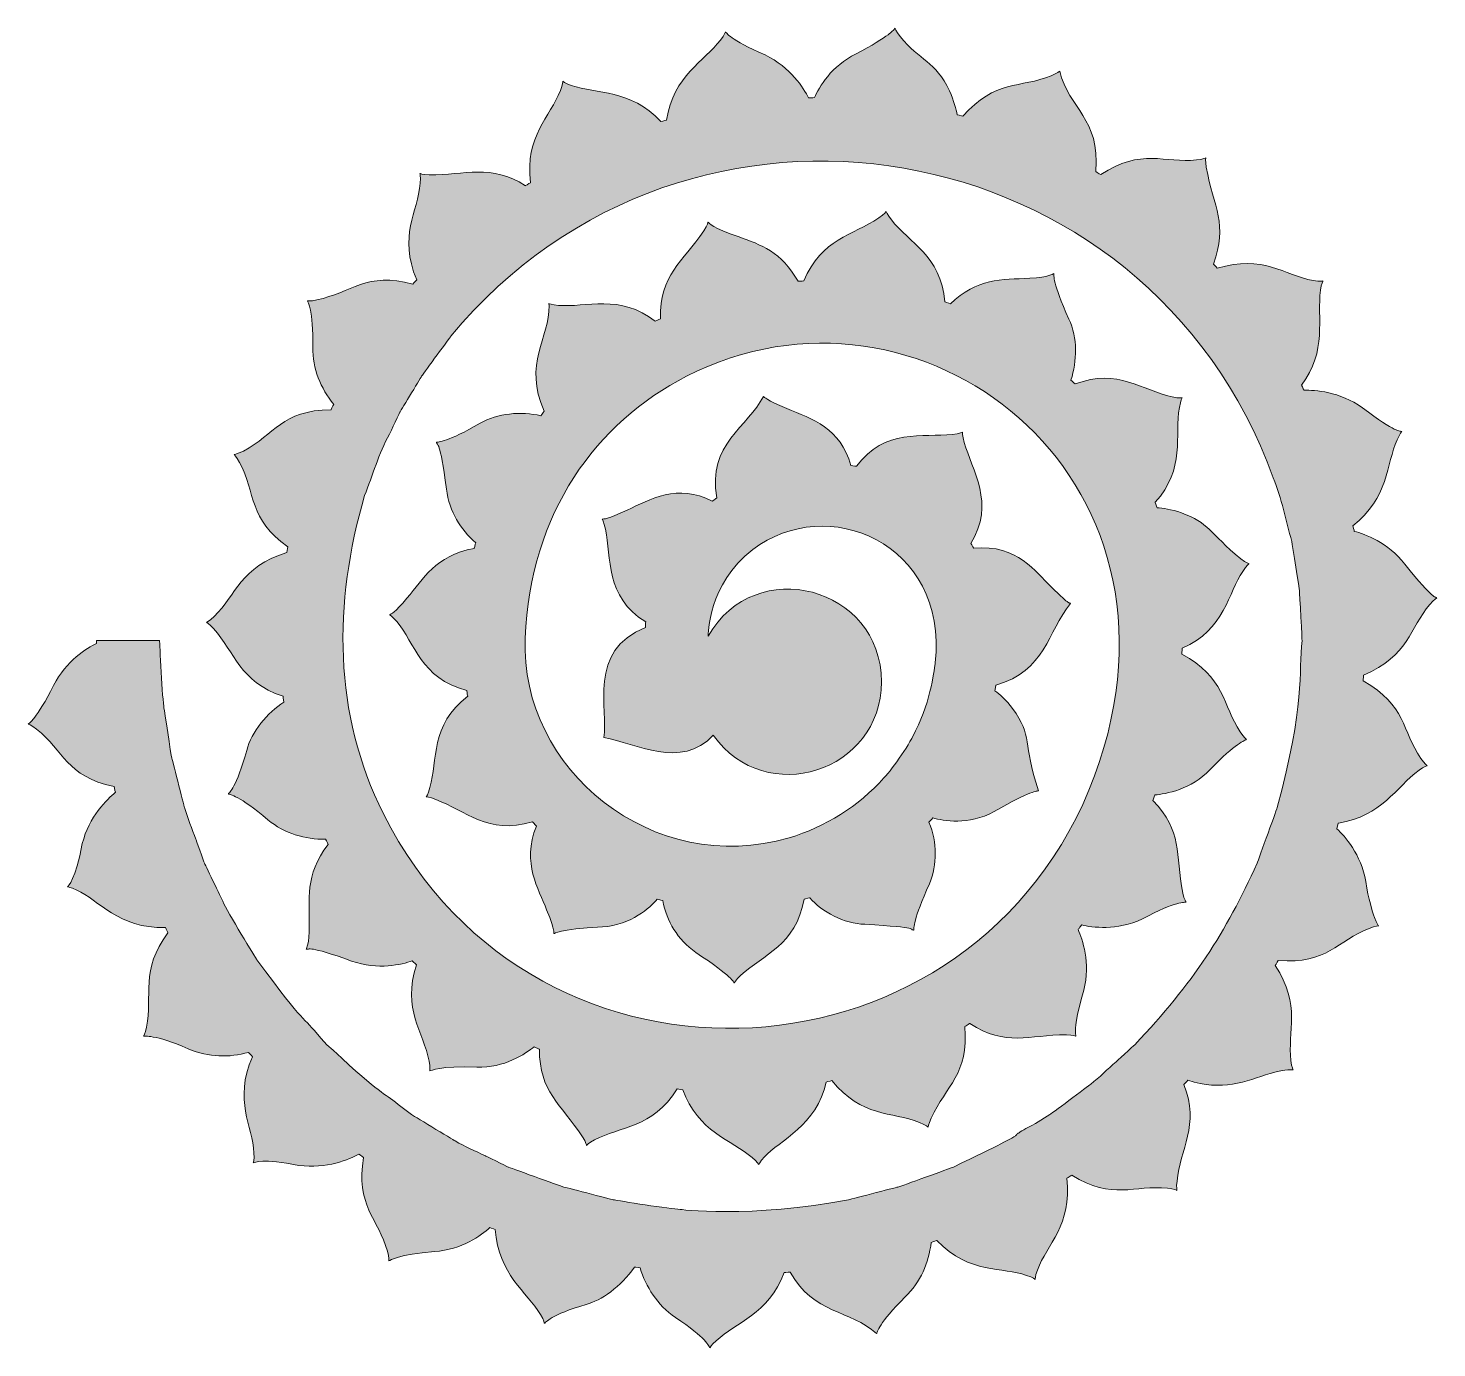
# Model space of a CAD drawing. Header units: inches. Extents: x 0 to 5.78, y -0.03 to 5.32.
# Drawn here: x 0 to 2.703, y 2.791 to 5.322 of the extents above; entities that cross this region are included whole.
import ezdxf

# ---------------------------------------------------------------- set-up
doc = ezdxf.new("R2010")
doc.units = ezdxf.units.IN
doc.header["$MEASUREMENT"] = 0
doc.layers.add('Calque 1', color=7, linetype='Continuous')

# ---------------------------------------------------------------- blocks, each defined once
blk = doc.blocks.new('block 2')
at = {"layer": 'Calque 1', "true_color": 0xb55da5}
h = blk.add_hatch(color=203, dxfattribs=at)
h.dxf.hatch_style = 2
edge = h.paths.add_edge_path()
edge.add_spline(control_points=[(2.6418, 4.2941), (2.6088, 4.3365), (2.5647, 4.3522), (2.5447, 4.3573), (2.5445, 4.3584), (2.5423, 4.3671), (2.542, 4.3682), (2.6103, 4.4213), (2.6062, 4.4865), (2.6267, 4.5329), (2.6321, 4.5452), (2.6361, 4.5487), (2.6361, 4.5487), (2.6327, 4.5505), (2.6253, 4.5447), (2.5602, 4.5944), (2.5162, 4.6258), (2.469, 4.6285), (2.4482, 4.6278), (2.4471, 4.6302), (2.4423, 4.6403), (2.4434, 4.6379), (2.4932, 4.7023), (2.4728, 4.7671), (2.4798, 4.8198), (2.4816, 4.833), (2.4845, 4.8375), (2.4845, 4.8375), (2.4845, 4.8375), (2.4793, 4.8361), (2.4659, 4.8385), (2.4099, 4.8482), (2.3694, 4.8894), (2.2818, 4.8618), (2.2797, 4.8641), (2.2721, 4.8724), (2.2742, 4.8701), (2.3028, 4.9469), (2.2751, 4.9777), (2.2604, 5.0556), (2.2584, 5.0687), (2.2599, 5.0738), (2.2599, 5.0738), (2.2599, 5.0738), (2.2553, 5.071), (2.2417, 5.0696), (2.1818, 5.0631), (2.1357, 5.0932), (2.058, 5.0416), (2.0557, 5.043), (2.0461, 5.0489), (2.0484, 5.0475), (2.0577, 5.1508), (1.9968, 5.1665), (1.9793, 5.2402), (1.9793, 5.2402), (1.9756, 5.2363), (1.9629, 5.2311), (1.9041, 5.2068), (1.8556, 5.2247), (1.7937, 5.1535), (1.7913, 5.1541), (1.7804, 5.1569), (1.7828, 5.1563), (1.7808, 5.1666), (1.7765, 5.1833), (1.7677, 5.202), (1.7408, 5.2602), (1.7111, 5.2589), (1.6733, 5.3065), (1.6647, 5.3172), (1.6634, 5.3224), (1.6634, 5.3224), (1.6634, 5.3224), (1.6609, 5.3178), (1.6502, 5.3099), (1.6396, 5.3025), (1.6203, 5.2889), (1.5887, 5.2733), (1.541, 5.2495), (1.5175, 5.2096), (1.5088, 5.1893), (1.5064, 5.1891), (1.4952, 5.1886), (1.4975, 5.1887), (1.4881, 5.2073), (1.463, 5.2474), (1.4143, 5.271), (1.3445, 5.3013), (1.3402, 5.3138), (1.3378, 5.3154), (1.3378, 5.3154), (1.3366, 5.3103), (1.3284, 5.2996), (1.2972, 5.2587), (1.2385, 5.232), (1.2247, 5.1461), (1.2224, 5.1455), (1.2115, 5.1427), (1.2139, 5.1433), (1.1551, 5.2062), (1.0913, 5.1958), (1.0422, 5.2127), (1.0295, 5.2169), (1.0257, 5.2206), (1.0257, 5.2206), (1.0257, 5.2206), (1.026, 5.2153), (1.0212, 5.2026), (1.0019, 5.1518), (0.9529, 5.1163), (0.9638, 5.0261), (0.9615, 5.0247), (0.9519, 5.0189), (0.9542, 5.0203), (0.8882, 5.0627), (0.8379, 5.0404), (0.7696, 5.0409), (0.7563, 5.0414), (0.7516, 5.0439), (0.7516, 5.0439), (0.7516, 5.0439), (0.7534, 5.0388), (0.7523, 5.0252), (0.7477, 4.9677), (0.7099, 4.9265), (0.7455, 4.8396), (0.7434, 4.8373), (0.7358, 4.829), (0.738, 4.8313), (0.6499, 4.8562), (0.6197, 4.8145), (0.554, 4.8014), (0.5412, 4.7982), (0.536, 4.7993), (0.536, 4.7993), (0.5365, 4.797), (0.5477, 4.7838), (0.546, 4.7104), (0.5454, 4.6696), (0.5616, 4.6315), (0.5862, 4.6009), (0.5851, 4.5985), (0.5802, 4.5884), (0.5813, 4.5907), (0.4847, 4.5893), (0.4742, 4.5432), (0.4129, 4.5114), (0.4007, 4.5051), (0.3953, 4.5047), (0.3953, 4.5047), (0.3953, 4.5047), (0.399, 4.5016), (0.4056, 4.4893), (0.437, 4.4298), (0.4224, 4.3809), (0.4982, 4.3276), (0.4979, 4.3253), (0.4962, 4.3142), (0.4965, 4.3165), (0.4065, 4.2894), (0.3996, 4.2351), (0.3569, 4.1942), (0.3471, 4.1848), (0.3421, 4.183), (0.3421, 4.183), (0.3421, 4.183), (0.3469, 4.1809), (0.3558, 4.1709), (0.3969, 4.1246), (0.4047, 4.0696), (0.489, 4.0409), (0.4893, 4.0386), (0.491, 4.0275), (0.4907, 4.0298), (0.4592, 4.0091), (0.4282, 3.9733), (0.4193, 3.9371), (0.3995, 3.865), (0.3855, 3.856), (0.3843, 3.8537), (0.3866, 3.8524), (0.4044, 3.8514), (0.4601, 3.804), (0.4918, 3.7774), (0.5316, 3.7664), (0.5708, 3.7667), (0.5719, 3.7644), (0.5768, 3.7543), (0.5757, 3.7566), (0.5292, 3.6968), (0.5409, 3.6504), (0.5392, 3.6011), (0.5396, 3.5649), (0.5339, 3.5583), (0.5335, 3.5559), (0.5393, 3.5548), (0.536, 3.564), (0.6204, 3.5331), (0.6719, 3.5153), (0.7172, 3.5265), (0.7369, 3.5336), (0.7393, 3.5315), (0.7476, 3.524), (0.7452, 3.5261), (0.7167, 3.4399), (0.7587, 3.3971), (0.7693, 3.3413), (0.7719, 3.3277), (0.7706, 3.3225), (0.7706, 3.3225), (0.773, 3.3228), (0.7895, 3.3325), (0.8607, 3.3299), (0.9137, 3.327), (0.9548, 3.356), (0.9709, 3.3686), (0.9732, 3.3675), (0.9833, 3.3626), (0.981, 3.3638), (0.9811, 3.2819), (1.0212, 3.2601), (1.0637, 3.1961), (1.0708, 3.1846), (1.0714, 3.1794), (1.0714, 3.1794), (1.0714, 3.1794), (1.0746, 3.1836), (1.0868, 3.1901), (1.1367, 3.2169), (1.1965, 3.211), (1.2454, 3.288), (1.2477, 3.2876), (1.2588, 3.2859), (1.2565, 3.2863), (1.2842, 3.206), (1.3507, 3.1892), (1.3893, 3.1563), (1.3997, 3.1475), (1.4019, 3.1426), (1.4019, 3.1426), (1.4019, 3.1426), (1.4037, 3.1477), (1.4131, 3.1575), (1.4406, 3.1887), (1.5141, 3.2182), (1.5314, 3.3011), (1.5338, 3.3017), (1.5447, 3.3045), (1.5423, 3.3039), (1.5998, 3.2322), (1.6561, 3.2456), (1.7105, 3.2233), (1.7234, 3.2181), (1.7271, 3.2142), (1.7271, 3.2142), (1.7271, 3.2142), (1.7271, 3.2194), (1.7329, 3.2316), (1.7614, 3.2953), (1.8054, 3.3154), (1.7971, 3.4074), (1.7994, 3.4088), (1.809, 3.4147), (1.8067, 3.4133), (1.8773, 3.3679), (1.9187, 3.3915), (1.9922, 3.3917), (2.0057, 3.3913), (2.0105, 3.3889), (2.0105, 3.3889), (2.0107, 3.3915), (2.003, 3.4004), (2.0256, 3.4773), (2.0386, 3.5304), (2.0231, 3.5748), (2.0145, 3.5936), (2.0158, 3.595), (2.0171, 3.5963), (2.0182, 3.5979), (2.0182, 3.5979), (2.0216, 3.6024), (2.0216, 3.6024), (2.0417, 3.5976), (2.0883, 3.5909), (2.138, 3.6139), (2.2045, 3.6497), (2.2194, 3.6453), (2.2218, 3.646), (2.2218, 3.646), (2.2185, 3.6501), (2.2156, 3.6633), (2.201, 3.74), (2.216, 3.7815), (2.1582, 3.8412), (2.1591, 3.8436), (2.1629, 3.8542), (2.162, 3.8517), (2.1822, 3.8539), (2.2322, 3.8616), (2.2681, 3.9007), (2.317, 3.9518), (2.3356, 3.9565), (2.3379, 3.9582), (2.3379, 3.9582), (2.3334, 3.961), (2.3257, 3.9726), (2.2921, 4.0231), (2.2961, 4.0785), (2.2137, 4.1219), (2.2138, 4.1242), (2.2144, 4.1354), (2.2143, 4.1331), (2.296, 4.1676), (2.3036, 4.2418), (2.3305, 4.2804), (2.3381, 4.2922), (2.3427, 4.2951), (2.3427, 4.2951), (2.3427, 4.2951), (2.3375, 4.2962), (2.3267, 4.3047), (2.2662, 4.3547), (2.2657, 4.3743), (2.2129, 4.3928), (2.1934, 4.3996), (2.1765, 4.4018), (2.1661, 4.4025), (2.1652, 4.405), (2.1614, 4.4155), (2.1623, 4.413), (2.2215, 4.4774), (2.1994, 4.5407), (2.209, 4.5949), (2.2114, 4.6088), (2.2144, 4.6133), (2.2144, 4.6133), (2.2144, 4.6133), (2.2091, 4.6122), (2.1953, 4.6152), (2.1375, 4.6274), (2.0912, 4.6708), (2.0092, 4.6401), (2.0069, 4.6422), (1.9986, 4.6497), (2.0009, 4.6476), (2.0127, 4.6836), (2.014, 4.7285), (1.9968, 4.7646), (1.9649, 4.835), (1.9686, 4.8492), (1.968, 4.8516), (1.9656, 4.851), (1.9597, 4.845), (1.922, 4.8427), (1.8673, 4.84), (1.8208, 4.8431), (1.7695, 4.7936), (1.7671, 4.7945), (1.7566, 4.7983), (1.759, 4.7974), (1.7503, 4.8881), (1.6914, 4.9097), (1.6564, 4.9547), (1.6477, 4.9655), (1.6464, 4.9707), (1.6464, 4.9707), (1.6464, 4.9707), (1.6436, 4.9661), (1.6321, 4.9584), (1.582, 4.9245), (1.5224, 4.9194), (1.4884, 4.8375), (1.486, 4.8374), (1.4748, 4.8368), (1.4772, 4.8369), (1.4455, 4.8939), (1.4052, 4.9069), (1.3646, 4.9221), (1.3113, 4.9395), (1.3071, 4.949), (1.3045, 4.9506), (1.3045, 4.9506), (1.3038, 4.9453), (1.2964, 4.9337), (1.2551, 4.8733), (1.2115, 4.8494), (1.2132, 4.7651), (1.2109, 4.764), (1.2008, 4.7592), (1.2031, 4.7603), (1.1363, 4.8136), (1.0691, 4.7862), (1.0179, 4.7907), (1.0039, 4.7918), (0.9991, 4.7944), (0.9991, 4.7944), (0.9991, 4.7944), (0.9995, 4.7931), (0.9996, 4.7902), (1.0008, 4.7282), (0.9489, 4.6789), (0.9903, 4.588), (0.9885, 4.5856), (0.9818, 4.5767), (0.9836, 4.5791), (0.9465, 4.5875), (0.9002, 4.5843), (0.8674, 4.5646), (0.8042, 4.5281), (0.7857, 4.5289), (0.7833, 4.5281), (0.7854, 4.5205), (0.7898, 4.5357), (0.8024, 4.4385), (0.8088, 4.3939), (0.8295, 4.3614), (0.8588, 4.3355), (0.8582, 4.3331), (0.8554, 4.3223), (0.856, 4.3247), (0.7791, 4.3097), (0.7599, 4.2668), (0.7267, 4.2293), (0.7036, 4.2001), (0.6958, 4.1992), (0.6934, 4.1971), (0.6934, 4.1971), (0.6983, 4.1948), (0.7071, 4.1841), (0.7432, 4.1425), (0.752, 4.0761), (0.8416, 4.0521), (0.8427, 4.0449), (0.8427, 4.0441), (0.8436, 4.0412), (0.7703, 3.9847), (0.7863, 3.9189), (0.771, 3.866), (0.7673, 3.8521), (0.7639, 3.8479), (0.7639, 3.8479), (0.7639, 3.8479), (0.7693, 3.8482), (0.7822, 3.8429), (0.8394, 3.8222), (0.8815, 3.7738), (0.9677, 3.8003), (0.9698, 3.798), (0.9773, 3.7898), (0.9752, 3.7921), (0.9468, 3.7193), (0.9794, 3.6721), (0.9949, 3.6316), (1.0134, 3.5847), (1.0073, 3.5909), (1.0087, 3.5858), (1.0111, 3.5862), (1.0142, 3.594), (1.1019, 3.5985), (1.1583, 3.6031), (1.1932, 3.6356), (1.2071, 3.652), (1.2094, 3.6514), (1.2202, 3.6487), (1.2178, 3.6493), (1.2255, 3.6086), (1.2456, 3.5754), (1.2812, 3.5494), (1.3539, 3.5016), (1.3525, 3.4931), (1.3548, 3.491), (1.3548, 3.491), (1.357, 3.496), (1.3675, 3.5058), (1.4108, 3.5463), (1.4731, 3.5622), (1.4888, 3.6518), (1.4912, 3.6524), (1.5019, 3.6552), (1.4996, 3.6546), (1.5236, 3.6276), (1.5651, 3.6043), (1.6056, 3.6036), (1.7161, 3.5972), (1.6881, 3.5943), (1.6991, 3.5925), (1.6997, 3.5949), (1.6975, 3.612), (1.7295, 3.6813), (1.7445, 3.7194), (1.7447, 3.7593), (1.7284, 3.7996), (1.7305, 3.802), (1.738, 3.8102), (1.7359, 3.8079), (1.7564, 3.8016), (1.8035, 3.7931), (1.8534, 3.8197), (1.9259, 3.862), (1.9362, 3.8586), (1.9385, 3.8596), (1.9077, 3.954), (1.9284, 3.9629), (1.889, 4.0176), (1.8769, 4.0341), (1.8639, 4.0449), (1.855, 4.0512), (1.8554, 4.0535), (1.857, 4.0645), (1.8567, 4.0622), (1.9528, 4.0892), (1.9557, 4.1646), (2, 4.2188), (1.9951, 4.2229), (2.0047, 4.2104), (1.9617, 4.2519), (1.9333, 4.2785), (1.8997, 4.3332), (1.8144, 4.3249), (1.813, 4.3273), (1.8073, 4.3367), (1.8087, 4.3343), (1.8568, 4.4091), (1.8105, 4.4768), (1.7963, 4.5275), (1.7922, 4.5421), (1.793, 4.5476), (1.793, 4.5476), (1.793, 4.5476), (1.7882, 4.5449), (1.7731, 4.5432), (1.7177, 4.537), (1.6427, 4.5554), (1.5894, 4.4821), (1.587, 4.4825), (1.5762, 4.4841), (1.5785, 4.4838), (1.5588, 4.5554), (1.5045, 4.573), (1.4557, 4.5928), (1.4155, 4.6093), (1.4131, 4.6148), (1.4107, 4.6161), (1.3826, 4.5593), (1.3018, 4.5238), (1.3216, 4.4218), (1.3192, 4.42), (1.3104, 4.4134), (1.3127, 4.4152), (1.2462, 4.4497), (1.1932, 4.4182), (1.1491, 4.3982), (1.1108, 4.3792), (1.104, 4.3814), (1.1017, 4.3807), (1.1017, 4.3807), (1.1046, 4.3763), (1.1078, 4.3613), (1.1196, 4.3074), (1.1064, 4.2317), (1.1849, 4.1837), (1.1848, 4.1826), (1.1843, 4.1738), (1.1843, 4.1727), (1.0727, 4.1294), (1.1134, 4.013), (1.1048, 3.962), (1.1667, 3.9505), (1.2526, 3.8999), (1.3146, 3.9661), (1.4146, 3.8252), (1.6373, 3.8958), (1.6373, 4.0689), (1.6373, 4.2508), (1.3947, 4.3152), (1.3048, 4.1562), (1.3055, 4.1586), (1.3029, 4.2558), (1.3907, 4.3222), (1.5317, 4.431), (1.7647, 4.3365), (1.7407, 4.105), (1.7392, 4.0983), (1.7332, 4.0334), (1.7027, 3.9749), (1.6938, 3.953), (1.6607, 3.9031), (1.6419, 3.8847), (1.5938, 3.8298), (1.5293, 3.7903), (1.46, 3.7695), (1.1991, 3.6924), (0.9432, 3.9004), (0.9538, 4.1522), (0.9631, 4.3939), (1.0901, 4.5658), (1.2635, 4.6549), (1.7064, 4.8816), (2.2599, 4.4705), (2.0464, 3.8886), (1.8211, 3.2834), (0.9758, 3.2293), (0.6817, 3.8158), (0.5853, 4.0066), (0.5851, 4.2199), (0.6456, 4.4258), (0.661, 4.4652), (0.6727, 4.5062), (0.6931, 4.5436), (0.6942, 4.5459), (0.715, 4.5894), (0.7137, 4.5867), (0.7151, 4.589), (0.7576, 4.659), (0.755, 4.6547), (0.7608, 4.6642), (0.8095, 4.7294), (0.8113, 4.7317), (1.2668, 5.2825), (2.1475, 5.1304), (2.3891, 4.4598), (2.4057, 4.4207), (2.4131, 4.3787), (2.4247, 4.3379), (2.4259, 4.3312), (2.4394, 4.2441), (2.4395, 4.2435), (2.4396, 4.2412), (2.4447, 4.1417), (2.4444, 4.148), (2.4378, 4.0857), (2.4504, 4.0265), (2.3967, 3.8277), (2.3944, 3.8203), (2.3555, 3.7133), (2.3582, 3.7208), (2.2978, 3.5874), (2.2361, 3.4913), (2.1236, 3.3727), (2.1212, 3.3706), (2.085, 3.3379), (2.0874, 3.34), (2.0711, 3.3258), (2.0559, 3.3101), (2.0388, 3.2969), (2.0364, 3.2951), (1.9557, 3.2348), (1.9607, 3.2385), (1.9607, 3.2385), (1.9329, 3.2218), (1.9329, 3.2218), (1.8511, 3.178), (1.9599, 3.2268), (1.7754, 3.1381), (1.7694, 3.1358), (1.6749, 3.1011), (1.6686, 3.0996), (1.6662, 3.099), (1.5682, 3.0738), (1.5743, 3.0754), (1.3903, 3.039), (1.2433, 3.0573), (1.2508, 3.0569), (1.2346, 3.057), (1.1322, 3.0734), (1.1223, 3.0754), (1.1199, 3.076), (1.0219, 3.1012), (1.028, 3.0996), (1.0216, 3.1011), (0.9188, 3.1389), (0.9211, 3.1381), (0.9188, 3.1392), (0.8745, 3.1607), (0.8773, 3.1593), (0.858, 3.169), (0.8379, 3.1773), (0.8191, 3.188), (0.8168, 3.1895), (0.7303, 3.2419), (0.7358, 3.2386), (0.7358, 3.2386), (0.7098, 3.2581), (0.7098, 3.2581), (0.6802, 3.2826), (0.6789, 3.2746), (0.5851, 3.3619), (0.5851, 3.3619), (0.573, 3.3727), (0.573, 3.3727), (0.573, 3.3727), (0.5621, 3.3848), (0.5621, 3.3848), (0.5228, 3.4328), (0.5363, 3.4032), (0.4388, 3.5355), (0.4373, 3.538), (0.3823, 3.6273), (0.3736, 3.6478), (0.3724, 3.6502), (0.336, 3.7256), (0.3383, 3.7208), (0.3375, 3.7233), (0.3207, 3.7695), (0.3217, 3.7666), (0.3146, 3.787), (0.3062, 3.807), (0.2999, 3.8277), (0.2993, 3.8301), (0.2741, 3.9281), (0.2757, 3.922), (0.2742, 3.9279), (0.2609, 4.0159), (0.2606, 4.0183), (0.2576, 4.0322), (0.2523, 4.1453), (0.2522, 4.148), (0.2522, 4.148), (0.1311, 4.148), (0.1311, 4.148), (0.1311, 4.148), (0.1313, 4.1424), (0.1313, 4.1424), (0.1128, 4.1333), (0.0727, 4.1091), (0.0488, 4.0617), (0.0332, 4.0301), (0.0196, 4.0111), (0.0125, 4.0006), (0.0047, 3.99), (0, 3.9876), (0, 3.9876), (0, 3.9876), (0.0052, 3.9863), (0.0159, 3.9779), (0.0691, 3.9361), (0.0721, 3.8878), (0.1647, 3.8677), (0.1653, 3.8653), (0.1681, 3.8544), (0.1675, 3.8568), (0.1513, 3.8436), (0.117, 3.8103), (0.1038, 3.7583), (0.0908, 3.688), (0.0768, 3.6776), (0.0757, 3.6753), (0.0757, 3.6753), (0.081, 3.6752), (0.0931, 3.6694), (0.1359, 3.6503), (0.1722, 3.5953), (0.2634, 3.5974), (0.2646, 3.5951), (0.2694, 3.585), (0.2683, 3.5873), (0.2138, 3.5152), (0.2395, 3.4673), (0.2271, 3.4066), (0.2244, 3.3932), (0.2213, 3.3888), (0.2213, 3.3888), (0.2236, 3.3883), (0.2405, 3.3936), (0.3073, 3.3648), (0.3471, 3.3477), (0.3856, 3.3479), (0.4229, 3.3579), (0.425, 3.3556), (0.4326, 3.3473), (0.4305, 3.3496), (0.3931, 3.2631), (0.4312, 3.2185), (0.4332, 3.1647), (0.434, 3.1514), (0.432, 3.1464), (0.432, 3.1464), (0.4344, 3.1465), (0.4486, 3.1555), (0.5195, 3.1412), (0.5727, 3.1339), (0.6163, 3.153), (0.6347, 3.163), (0.6371, 3.1612), (0.6461, 3.1544), (0.6437, 3.1562), (0.6275, 3.0658), (0.6721, 3.0381), (0.6894, 2.9767), (0.6931, 2.9635), (0.6923, 2.9582), (0.6923, 2.9582), (0.6947, 2.9589), (0.7101, 2.9709), (0.7797, 2.9758), (0.8325, 2.9798), (0.8696, 3.0068), (0.8856, 3.0221), (0.8881, 3.0212), (0.8986, 3.0174), (0.8962, 3.0183), (0.9021, 2.9318), (0.9572, 2.8983), (0.9832, 2.8551), (0.9901, 2.8437), (0.9906, 2.8384), (0.9906, 2.8384), (0.9929, 2.8397), (1.0019, 2.8546), (1.0709, 2.8744), (1.099, 2.8818), (1.1373, 2.908), (1.1632, 2.9462), (1.1656, 2.9458), (1.1767, 2.9441), (1.1743, 2.9445), (1.1854, 2.909), (1.2069, 2.873), (1.2419, 2.8495), (1.3022, 2.81), (1.306, 2.7936), (1.3082, 2.7913), (1.3082, 2.7913), (1.3102, 2.7962), (1.3201, 2.805), (1.3584, 2.8399), (1.4199, 2.855), (1.4508, 2.9358), (1.4532, 2.936), (1.4644, 2.9365), (1.4621, 2.9364), (1.5073, 2.8553), (1.5774, 2.8647), (1.6281, 2.8185), (1.6296, 2.8208), (1.6307, 2.838), (1.6828, 2.8889), (1.7124, 2.9179), (1.7279, 2.9533), (1.7328, 2.9935), (1.7352, 2.9944), (1.7458, 2.9982), (1.7433, 2.9973), (1.8083, 2.9312), (1.8692, 2.9471), (1.9157, 2.9303), (1.9284, 2.926), (1.9323, 2.9224), (1.9323, 2.9224), (1.9323, 2.9224), (1.9318, 2.9277), (1.9365, 2.9403), (1.9549, 2.9904), (2.0033, 3.0259), (1.993, 3.1164), (1.9953, 3.1178), (2.0049, 3.1237), (2.0026, 3.1223), (2.0805, 3.0733), (2.1228, 3.1043), (2.1862, 3.0973), (2.1997, 3.0958), (2.2044, 3.0932), (2.2044, 3.0932), (2.2044, 3.0932), (2.2028, 3.0981), (2.2045, 3.1112), (2.21, 3.1727), (2.2487, 3.2178), (2.2177, 3.2962), (2.2198, 3.2985), (2.2274, 3.3069), (2.2253, 3.3045), (2.2906, 3.283), (2.3363, 3.3024), (2.383, 3.3175), (2.417, 3.3276), (2.4251, 3.3239), (2.4274, 3.3242), (2.4274, 3.3242), (2.4246, 3.3287), (2.423, 3.3421), (2.4159, 3.3984), (2.4438, 3.4471), (2.3928, 3.5246), (2.3942, 3.5269), (2.4001, 3.5366), (2.3987, 3.5342), (2.4936, 3.5267), (2.5121, 3.5722), (2.5734, 3.5958), (2.5861, 3.6007), (2.5914, 3.6004), (2.5914, 3.6004), (2.5914, 3.6004), (2.5877, 3.6041), (2.5833, 3.6166), (2.5795, 3.6287), (2.572, 3.6509), (2.5665, 3.6856), (2.5577, 3.738), (2.5266, 3.7728), (2.5113, 3.7869), (2.5119, 3.7893), (2.5147, 3.8002), (2.5141, 3.7978), (2.598, 3.8112), (2.6241, 3.8661), (2.6688, 3.8991), (2.6795, 3.9069), (2.6847, 3.9079), (2.6847, 3.9079), (2.6847, 3.9079), (2.6801, 3.9107), (2.6724, 3.9218), (2.6358, 3.9743), (2.6448, 4.0243), (2.5618, 4.0703), (2.5619, 4.0726), (2.5625, 4.0839), (2.5623, 4.0815), (2.6497, 4.1183), (2.6509, 4.172), (2.6894, 4.2169), (2.6982, 4.2273), (2.703, 4.2296), (2.703, 4.2296), (2.6996, 4.2329), (2.6995, 4.2226), (2.6418, 4.2941)], knot_values=[0, 0, 0, 0, 1, 1, 1, 2, 2, 2, 3, 3, 3, 4, 4, 4, 5, 5, 5, 6, 6, 6, 7, 7, 7, 8, 8, 8, 9, 9, 9, 10, 10, 10, 11, 11, 11, 12, 12, 12, 13, 13, 13, 14, 14, 14, 15, 15, 15, 16, 16, 16, 17, 17, 17, 18, 18, 18, 19, 19, 19, 20, 20, 20, 21, 21, 21, 22, 22, 22, 23, 23, 23, 24, 24, 24, 25, 25, 25, 26, 26, 26, 27, 27, 27, 28, 28, 28, 29, 29, 29, 30, 30, 30, 31, 31, 31, 32, 32, 32, 33, 33, 33, 34, 34, 34, 35, 35, 35, 36, 36, 36, 37, 37, 37, 38, 38, 38, 39, 39, 39, 40, 40, 40, 41, 41, 41, 42, 42, 42, 43, 43, 43, 44, 44, 44, 45, 45, 45, 46, 46, 46, 47, 47, 47, 48, 48, 48, 49, 49, 49, 50, 50, 50, 51, 51, 51, 52, 52, 52, 53, 53, 53, 54, 54, 54, 55, 55, 55, 56, 56, 56, 57, 57, 57, 58, 58, 58, 59, 59, 59, 60, 60, 60, 61, 61, 61, 62, 62, 62, 63, 63, 63, 64, 64, 64, 65, 65, 65, 66, 66, 66, 67, 67, 67, 68, 68, 68, 69, 69, 69, 70, 70, 70, 71, 71, 71, 72, 72, 72, 73, 73, 73, 74, 74, 74, 75, 75, 75, 76, 76, 76, 77, 77, 77, 78, 78, 78, 79, 79, 79, 80, 80, 80, 81, 81, 81, 82, 82, 82, 83, 83, 83, 84, 84, 84, 85, 85, 85, 86, 86, 86, 87, 87, 87, 88, 88, 88, 89, 89, 89, 90, 90, 90, 91, 91, 91, 92, 92, 92, 93, 93, 93, 94, 94, 94, 95, 95, 95, 96, 96, 96, 97, 97, 97, 98, 98, 98, 99, 99, 99, 100, 100, 100, 101, 101, 101, 102, 102, 102, 103, 103, 103, 104, 104, 104, 105, 105, 105, 106, 106, 106, 107, 107, 107, 108, 108, 108, 109, 109, 109, 110, 110, 110, 111, 111, 111, 112, 112, 112, 113, 113, 113, 114, 114, 114, 115, 115, 115, 116, 116, 116, 117, 117, 117, 118, 118, 118, 119, 119, 119, 120, 120, 120, 121, 121, 121, 122, 122, 122, 123, 123, 123, 124, 124, 124, 125, 125, 125, 126, 126, 126, 127, 127, 127, 128, 128, 128, 129, 129, 129, 130, 130, 130, 131, 131, 131, 132, 132, 132, 133, 133, 133, 134, 134, 134, 135, 135, 135, 136, 136, 136, 137, 137, 137, 138, 138, 138, 139, 139, 139, 140, 140, 140, 141, 141, 141, 142, 142, 142, 143, 143, 143, 144, 144, 144, 145, 145, 145, 146, 146, 146, 147, 147, 147, 148, 148, 148, 149, 149, 149, 150, 150, 150, 151, 151, 151, 152, 152, 152, 153, 153, 153, 154, 154, 154, 155, 155, 155, 156, 156, 156, 157, 157, 157, 158, 158, 158, 159, 159, 159, 160, 160, 160, 161, 161, 161, 162, 162, 162, 163, 163, 163, 164, 164, 164, 165, 165, 165, 166, 166, 166, 167, 167, 167, 168, 168, 168, 169, 169, 169, 170, 170, 170, 171, 171, 171, 172, 172, 172, 173, 173, 173, 174, 174, 174, 175, 175, 175, 176, 176, 176, 177, 177, 177, 178, 178, 178, 179, 179, 179, 180, 180, 180, 181, 181, 181, 182, 182, 182, 183, 183, 183, 184, 184, 184, 185, 185, 185, 186, 186, 186, 187, 187, 187, 188, 188, 188, 189, 189, 189, 190, 190, 190, 191, 191, 191, 192, 192, 192, 193, 193, 193, 194, 194, 194, 195, 195, 195, 196, 196, 196, 197, 197, 197, 198, 198, 198, 199, 199, 199, 200, 200, 200, 201, 201, 201, 202, 202, 202, 203, 203, 203, 204, 204, 204, 205, 205, 205, 206, 206, 206, 207, 207, 207, 208, 208, 208, 209, 209, 209, 210, 210, 210, 211, 211, 211, 212, 212, 212, 213, 213, 213, 214, 214, 214, 215, 215, 215, 216, 216, 216, 217, 217, 217, 218, 218, 218, 219, 219, 219, 220, 220, 220, 221, 221, 221, 222, 222, 222, 223, 223, 223, 224, 224, 224, 225, 225, 225, 226, 226, 226, 227, 227, 227, 228, 228, 228, 229, 229, 229, 230, 230, 230, 231, 231, 231, 232, 232, 232, 233, 233, 233, 234, 234, 234, 235, 235, 235, 236, 236, 236, 237, 237, 237, 238, 238, 238, 239, 239, 239, 240, 240, 240, 241, 241, 241, 242, 242, 242, 243, 243, 243, 244, 244, 244, 245, 245, 245, 246, 246, 246, 247, 247, 247, 248, 248, 248, 249, 249, 249, 250, 250, 250, 251, 251, 251, 252, 252, 252, 253, 253, 253, 254, 254, 254, 255, 255, 255, 256, 256, 256, 257, 257, 257, 258, 258, 258, 259, 259, 259, 260, 260, 260, 261, 261, 261, 262, 262, 262, 263, 263, 263, 264, 264, 264, 265, 265, 265, 266, 266, 266, 267, 267, 267, 268, 268, 268, 269, 269, 269, 270, 270, 270, 271, 271, 271, 272, 272, 272, 273, 273, 273, 274, 274, 274, 275, 275, 275, 276, 276, 276, 277, 277, 277, 278, 278, 278, 279, 279, 279, 280, 280, 280, 281, 281, 281, 282, 282, 282, 283, 283, 283, 284, 284, 284, 285, 285, 285, 286, 286, 286, 287, 287, 287, 288, 288, 288, 289, 289, 289, 290, 290, 290, 291, 291, 291, 292, 292, 292, 293, 293, 293, 294, 294, 294, 295, 295, 295, 296, 296, 296, 297, 297, 297, 298, 298, 298, 299, 299, 299, 300, 300, 300, 301, 301, 301, 302, 302, 302, 303, 303, 303, 304, 304, 304, 305, 305, 305, 306, 306, 306, 307, 307, 307, 308, 308, 308, 309, 309, 309, 310, 310, 310, 310], degree=3, periodic=1)
at = {"layer": 'Calque 1', "lineweight": 0}
blk.add_open_spline([(2.6418, 4.2941), (2.6088, 4.3365), (2.5647, 4.3522), (2.5447, 4.3573), (2.5445, 4.3584), (2.5423, 4.3671), (2.542, 4.3682), (2.6103, 4.4213), (2.6062, 4.4865), (2.6267, 4.5329), (2.6321, 4.5452), (2.6361, 4.5487), (2.6361, 4.5487), (2.6327, 4.5505), (2.6253, 4.5447), (2.5602, 4.5944), (2.5162, 4.6258), (2.469, 4.6285), (2.4482, 4.6278), (2.4471, 4.6302), (2.4423, 4.6403), (2.4434, 4.6379), (2.4932, 4.7023), (2.4728, 4.7671), (2.4798, 4.8198), (2.4816, 4.833), (2.4845, 4.8375), (2.4845, 4.8375), (2.4845, 4.8375), (2.4793, 4.8361), (2.4659, 4.8385), (2.4099, 4.8482), (2.3694, 4.8894), (2.2818, 4.8618), (2.2797, 4.8641), (2.2721, 4.8724), (2.2742, 4.8701), (2.3028, 4.9469), (2.2751, 4.9777), (2.2604, 5.0556), (2.2584, 5.0687), (2.2599, 5.0738), (2.2599, 5.0738), (2.2599, 5.0738), (2.2553, 5.071), (2.2417, 5.0696), (2.1818, 5.0631), (2.1357, 5.0932), (2.058, 5.0416), (2.0557, 5.043), (2.0461, 5.0489), (2.0484, 5.0475), (2.0577, 5.1508), (1.9968, 5.1665), (1.9793, 5.2402), (1.9793, 5.2402), (1.9756, 5.2363), (1.9629, 5.2311), (1.9041, 5.2068), (1.8556, 5.2247), (1.7937, 5.1535), (1.7913, 5.1541), (1.7804, 5.1569), (1.7828, 5.1563), (1.7808, 5.1666), (1.7765, 5.1833), (1.7677, 5.202), (1.7408, 5.2602), (1.7111, 5.2589), (1.6733, 5.3065), (1.6647, 5.3172), (1.6634, 5.3224), (1.6634, 5.3224), (1.6634, 5.3224), (1.6609, 5.3178), (1.6502, 5.3099), (1.6396, 5.3025), (1.6203, 5.2889), (1.5887, 5.2733), (1.541, 5.2495), (1.5175, 5.2096), (1.5088, 5.1893), (1.5064, 5.1891), (1.4952, 5.1886), (1.4975, 5.1887), (1.4881, 5.2073), (1.463, 5.2474), (1.4143, 5.271), (1.3445, 5.3013), (1.3402, 5.3138), (1.3378, 5.3154), (1.3378, 5.3154), (1.3366, 5.3103), (1.3284, 5.2996), (1.2972, 5.2587), (1.2385, 5.232), (1.2247, 5.1461), (1.2224, 5.1455), (1.2115, 5.1427), (1.2139, 5.1433), (1.1551, 5.2062), (1.0913, 5.1958), (1.0422, 5.2127), (1.0295, 5.2169), (1.0257, 5.2206), (1.0257, 5.2206), (1.0257, 5.2206), (1.026, 5.2153), (1.0212, 5.2026), (1.0019, 5.1518), (0.9529, 5.1163), (0.9638, 5.0261), (0.9615, 5.0247), (0.9519, 5.0189), (0.9542, 5.0203), (0.8882, 5.0627), (0.8379, 5.0404), (0.7696, 5.0409), (0.7563, 5.0414), (0.7516, 5.0439), (0.7516, 5.0439), (0.7516, 5.0439), (0.7534, 5.0388), (0.7523, 5.0252), (0.7477, 4.9677), (0.7099, 4.9265), (0.7455, 4.8396), (0.7434, 4.8373), (0.7358, 4.829), (0.738, 4.8313), (0.6499, 4.8562), (0.6197, 4.8145), (0.554, 4.8014), (0.5412, 4.7982), (0.536, 4.7993), (0.536, 4.7993), (0.5365, 4.797), (0.5477, 4.7838), (0.546, 4.7104), (0.5454, 4.6696), (0.5616, 4.6315), (0.5862, 4.6009), (0.5851, 4.5985), (0.5802, 4.5884), (0.5813, 4.5907), (0.4847, 4.5893), (0.4742, 4.5432), (0.4129, 4.5114), (0.4007, 4.5051), (0.3953, 4.5047), (0.3953, 4.5047), (0.3953, 4.5047), (0.399, 4.5016), (0.4056, 4.4893), (0.437, 4.4298), (0.4224, 4.3809), (0.4982, 4.3276), (0.4979, 4.3253), (0.4962, 4.3142), (0.4965, 4.3165), (0.4065, 4.2894), (0.3996, 4.2351), (0.3569, 4.1942), (0.3471, 4.1848), (0.3421, 4.183), (0.3421, 4.183), (0.3421, 4.183), (0.3469, 4.1809), (0.3558, 4.1709), (0.3969, 4.1246), (0.4047, 4.0696), (0.489, 4.0409), (0.4893, 4.0386), (0.491, 4.0275), (0.4907, 4.0298), (0.4592, 4.0091), (0.4282, 3.9733), (0.4193, 3.9371), (0.3995, 3.865), (0.3855, 3.856), (0.3843, 3.8537), (0.3866, 3.8524), (0.4044, 3.8514), (0.4601, 3.804), (0.4918, 3.7774), (0.5316, 3.7664), (0.5708, 3.7667), (0.5719, 3.7644), (0.5768, 3.7543), (0.5757, 3.7566), (0.5292, 3.6968), (0.5409, 3.6504), (0.5392, 3.6011), (0.5396, 3.5649), (0.5339, 3.5583), (0.5335, 3.5559), (0.5393, 3.5548), (0.536, 3.564), (0.6204, 3.5331), (0.6719, 3.5153), (0.7172, 3.5265), (0.7369, 3.5336), (0.7393, 3.5315), (0.7476, 3.524), (0.7452, 3.5261), (0.7167, 3.4399), (0.7587, 3.3971), (0.7693, 3.3413), (0.7719, 3.3277), (0.7706, 3.3225), (0.7706, 3.3225), (0.773, 3.3228), (0.7895, 3.3325), (0.8607, 3.3299), (0.9137, 3.327), (0.9548, 3.356), (0.9709, 3.3686), (0.9732, 3.3675), (0.9833, 3.3626), (0.981, 3.3638), (0.9811, 3.2819), (1.0212, 3.2601), (1.0637, 3.1961), (1.0708, 3.1846), (1.0714, 3.1794), (1.0714, 3.1794), (1.0714, 3.1794), (1.0746, 3.1836), (1.0868, 3.1901), (1.1367, 3.2169), (1.1965, 3.211), (1.2454, 3.288), (1.2477, 3.2876), (1.2588, 3.2859), (1.2565, 3.2863), (1.2842, 3.206), (1.3507, 3.1892), (1.3893, 3.1563), (1.3997, 3.1475), (1.4019, 3.1426), (1.4019, 3.1426), (1.4019, 3.1426), (1.4037, 3.1477), (1.4131, 3.1575), (1.4406, 3.1887), (1.5141, 3.2182), (1.5314, 3.3011), (1.5338, 3.3017), (1.5447, 3.3045), (1.5423, 3.3039), (1.5998, 3.2322), (1.6561, 3.2456), (1.7105, 3.2233), (1.7234, 3.2181), (1.7271, 3.2142), (1.7271, 3.2142), (1.7271, 3.2142), (1.7271, 3.2194), (1.7329, 3.2316), (1.7614, 3.2953), (1.8054, 3.3154), (1.7971, 3.4074), (1.7994, 3.4088), (1.809, 3.4147), (1.8067, 3.4133), (1.8773, 3.3679), (1.9187, 3.3915), (1.9922, 3.3917), (2.0057, 3.3913), (2.0105, 3.3889), (2.0105, 3.3889), (2.0107, 3.3915), (2.003, 3.4004), (2.0256, 3.4773), (2.0386, 3.5304), (2.0231, 3.5748), (2.0145, 3.5936), (2.0158, 3.595), (2.0171, 3.5963), (2.0182, 3.5979), (2.0182, 3.5979), (2.0216, 3.6024), (2.0216, 3.6024), (2.0417, 3.5976), (2.0883, 3.5909), (2.138, 3.6139), (2.2045, 3.6497), (2.2194, 3.6453), (2.2218, 3.646), (2.2218, 3.646), (2.2185, 3.6501), (2.2156, 3.6633), (2.201, 3.74), (2.216, 3.7815), (2.1582, 3.8412), (2.1591, 3.8436), (2.1629, 3.8542), (2.162, 3.8517), (2.1822, 3.8539), (2.2322, 3.8616), (2.2681, 3.9007), (2.317, 3.9518), (2.3356, 3.9565), (2.3379, 3.9582), (2.3379, 3.9582), (2.3334, 3.961), (2.3257, 3.9726), (2.2921, 4.0231), (2.2961, 4.0785), (2.2137, 4.1219), (2.2138, 4.1242), (2.2144, 4.1354), (2.2143, 4.1331), (2.296, 4.1676), (2.3036, 4.2418), (2.3305, 4.2804), (2.3381, 4.2922), (2.3427, 4.2951), (2.3427, 4.2951), (2.3427, 4.2951), (2.3375, 4.2962), (2.3267, 4.3047), (2.2662, 4.3547), (2.2657, 4.3743), (2.2129, 4.3928), (2.1934, 4.3996), (2.1765, 4.4018), (2.1661, 4.4025), (2.1652, 4.405), (2.1614, 4.4155), (2.1623, 4.413), (2.2215, 4.4774), (2.1994, 4.5407), (2.209, 4.5949), (2.2114, 4.6088), (2.2144, 4.6133), (2.2144, 4.6133), (2.2144, 4.6133), (2.2091, 4.6122), (2.1953, 4.6152), (2.1375, 4.6274), (2.0912, 4.6708), (2.0092, 4.6401), (2.0069, 4.6422), (1.9986, 4.6497), (2.0009, 4.6476), (2.0127, 4.6836), (2.014, 4.7285), (1.9968, 4.7646), (1.9649, 4.835), (1.9686, 4.8492), (1.968, 4.8516), (1.9656, 4.851), (1.9597, 4.845), (1.922, 4.8427), (1.8673, 4.84), (1.8208, 4.8431), (1.7695, 4.7936), (1.7671, 4.7945), (1.7566, 4.7983), (1.759, 4.7974), (1.7503, 4.8881), (1.6914, 4.9097), (1.6564, 4.9547), (1.6477, 4.9655), (1.6464, 4.9707), (1.6464, 4.9707), (1.6464, 4.9707), (1.6436, 4.9661), (1.6321, 4.9584), (1.582, 4.9245), (1.5224, 4.9194), (1.4884, 4.8375), (1.486, 4.8374), (1.4748, 4.8368), (1.4772, 4.8369), (1.4455, 4.8939), (1.4052, 4.9069), (1.3646, 4.9221), (1.3113, 4.9395), (1.3071, 4.949), (1.3045, 4.9506), (1.3045, 4.9506), (1.3038, 4.9453), (1.2964, 4.9337), (1.2551, 4.8733), (1.2115, 4.8494), (1.2132, 4.7651), (1.2109, 4.764), (1.2008, 4.7592), (1.2031, 4.7603), (1.1363, 4.8136), (1.0691, 4.7862), (1.0179, 4.7907), (1.0039, 4.7918), (0.9991, 4.7944), (0.9991, 4.7944), (0.9991, 4.7944), (0.9995, 4.7931), (0.9996, 4.7902), (1.0008, 4.7282), (0.9489, 4.6789), (0.9903, 4.588), (0.9885, 4.5856), (0.9818, 4.5767), (0.9836, 4.5791), (0.9465, 4.5875), (0.9002, 4.5843), (0.8674, 4.5646), (0.8042, 4.5281), (0.7857, 4.5289), (0.7833, 4.5281), (0.7854, 4.5205), (0.7898, 4.5357), (0.8024, 4.4385), (0.8088, 4.3939), (0.8295, 4.3614), (0.8588, 4.3355), (0.8582, 4.3331), (0.8554, 4.3223), (0.856, 4.3247), (0.7791, 4.3097), (0.7599, 4.2668), (0.7267, 4.2293), (0.7036, 4.2001), (0.6958, 4.1992), (0.6934, 4.1971), (0.6934, 4.1971), (0.6983, 4.1948), (0.7071, 4.1841), (0.7432, 4.1425), (0.752, 4.0761), (0.8416, 4.0521), (0.8427, 4.0449), (0.8427, 4.0441), (0.8436, 4.0412), (0.7703, 3.9847), (0.7863, 3.9189), (0.771, 3.866), (0.7673, 3.8521), (0.7639, 3.8479), (0.7639, 3.8479), (0.7639, 3.8479), (0.7693, 3.8482), (0.7822, 3.8429), (0.8394, 3.8222), (0.8815, 3.7738), (0.9677, 3.8003), (0.9698, 3.798), (0.9773, 3.7898), (0.9752, 3.7921), (0.9468, 3.7193), (0.9794, 3.6721), (0.9949, 3.6316), (1.0134, 3.5847), (1.0073, 3.5909), (1.0087, 3.5858), (1.0111, 3.5862), (1.0142, 3.594), (1.1019, 3.5985), (1.1583, 3.6031), (1.1932, 3.6356), (1.2071, 3.652), (1.2094, 3.6514), (1.2202, 3.6487), (1.2178, 3.6493), (1.2255, 3.6086), (1.2456, 3.5754), (1.2812, 3.5494), (1.3539, 3.5016), (1.3525, 3.4931), (1.3548, 3.491), (1.3548, 3.491), (1.357, 3.496), (1.3675, 3.5058), (1.4108, 3.5463), (1.4731, 3.5622), (1.4888, 3.6518), (1.4912, 3.6524), (1.5019, 3.6552), (1.4996, 3.6546), (1.5236, 3.6276), (1.5651, 3.6043), (1.6056, 3.6036), (1.7161, 3.5972), (1.6881, 3.5943), (1.6991, 3.5925), (1.6997, 3.5949), (1.6975, 3.612), (1.7295, 3.6813), (1.7445, 3.7194), (1.7447, 3.7593), (1.7284, 3.7996), (1.7305, 3.802), (1.738, 3.8102), (1.7359, 3.8079), (1.7564, 3.8016), (1.8035, 3.7931), (1.8534, 3.8197), (1.9259, 3.862), (1.9362, 3.8586), (1.9385, 3.8596), (1.9077, 3.954), (1.9284, 3.9629), (1.889, 4.0176), (1.8769, 4.0341), (1.8639, 4.0449), (1.855, 4.0512), (1.8554, 4.0535), (1.857, 4.0645), (1.8567, 4.0622), (1.9528, 4.0892), (1.9557, 4.1646), (2, 4.2188), (1.9951, 4.2229), (2.0047, 4.2104), (1.9617, 4.2519), (1.9333, 4.2785), (1.8997, 4.3332), (1.8144, 4.3249), (1.813, 4.3273), (1.8073, 4.3367), (1.8087, 4.3343), (1.8568, 4.4091), (1.8105, 4.4768), (1.7963, 4.5275), (1.7922, 4.5421), (1.793, 4.5476), (1.793, 4.5476), (1.793, 4.5476), (1.7882, 4.5449), (1.7731, 4.5432), (1.7177, 4.537), (1.6427, 4.5554), (1.5894, 4.4821), (1.587, 4.4825), (1.5762, 4.4841), (1.5785, 4.4838), (1.5588, 4.5554), (1.5045, 4.573), (1.4557, 4.5928), (1.4155, 4.6093), (1.4131, 4.6148), (1.4107, 4.6161), (1.3826, 4.5593), (1.3018, 4.5238), (1.3216, 4.4218), (1.3192, 4.42), (1.3104, 4.4134), (1.3127, 4.4152), (1.2462, 4.4497), (1.1932, 4.4182), (1.1491, 4.3982), (1.1108, 4.3792), (1.104, 4.3814), (1.1017, 4.3807), (1.1017, 4.3807), (1.1046, 4.3763), (1.1078, 4.3613), (1.1196, 4.3074), (1.1064, 4.2317), (1.1849, 4.1837), (1.1848, 4.1826), (1.1843, 4.1738), (1.1843, 4.1727), (1.0727, 4.1294), (1.1134, 4.013), (1.1048, 3.962), (1.1667, 3.9505), (1.2526, 3.8999), (1.3146, 3.9661), (1.4146, 3.8252), (1.6373, 3.8958), (1.6373, 4.0689), (1.6373, 4.2508), (1.3947, 4.3152), (1.3048, 4.1562), (1.3055, 4.1586), (1.3029, 4.2558), (1.3907, 4.3222), (1.5317, 4.431), (1.7647, 4.3365), (1.7407, 4.105), (1.7392, 4.0983), (1.7332, 4.0334), (1.7027, 3.9749), (1.6938, 3.953), (1.6607, 3.9031), (1.6419, 3.8847), (1.5938, 3.8298), (1.5293, 3.7903), (1.46, 3.7695), (1.1991, 3.6924), (0.9432, 3.9004), (0.9538, 4.1522), (0.9631, 4.3939), (1.0901, 4.5658), (1.2635, 4.6549), (1.7064, 4.8816), (2.2599, 4.4705), (2.0464, 3.8886), (1.8211, 3.2834), (0.9758, 3.2293), (0.6817, 3.8158), (0.5853, 4.0066), (0.5851, 4.2199), (0.6456, 4.4258), (0.661, 4.4652), (0.6727, 4.5062), (0.6931, 4.5436), (0.6942, 4.5459), (0.715, 4.5894), (0.7137, 4.5867), (0.7151, 4.589), (0.7576, 4.659), (0.755, 4.6547), (0.7608, 4.6642), (0.8095, 4.7294), (0.8113, 4.7317), (1.2668, 5.2825), (2.1475, 5.1304), (2.3891, 4.4598), (2.4057, 4.4207), (2.4131, 4.3787), (2.4247, 4.3379), (2.4259, 4.3312), (2.4394, 4.2441), (2.4395, 4.2435), (2.4396, 4.2412), (2.4447, 4.1417), (2.4444, 4.148), (2.4378, 4.0857), (2.4504, 4.0265), (2.3967, 3.8277), (2.3944, 3.8203), (2.3555, 3.7133), (2.3582, 3.7208), (2.2978, 3.5874), (2.2361, 3.4913), (2.1236, 3.3727), (2.1212, 3.3706), (2.085, 3.3379), (2.0874, 3.34), (2.0711, 3.3258), (2.0559, 3.3101), (2.0388, 3.2969), (2.0364, 3.2951), (1.9557, 3.2348), (1.9607, 3.2385), (1.9607, 3.2385), (1.9329, 3.2218), (1.9329, 3.2218), (1.8511, 3.178), (1.9599, 3.2268), (1.7754, 3.1381), (1.7694, 3.1358), (1.6749, 3.1011), (1.6686, 3.0996), (1.6662, 3.099), (1.5682, 3.0738), (1.5743, 3.0754), (1.3903, 3.039), (1.2433, 3.0573), (1.2508, 3.0569), (1.2346, 3.057), (1.1322, 3.0734), (1.1223, 3.0754), (1.1199, 3.076), (1.0219, 3.1012), (1.028, 3.0996), (1.0216, 3.1011), (0.9188, 3.1389), (0.9211, 3.1381), (0.9188, 3.1392), (0.8745, 3.1607), (0.8773, 3.1593), (0.858, 3.169), (0.8379, 3.1773), (0.8191, 3.188), (0.8168, 3.1895), (0.7303, 3.2419), (0.7358, 3.2386), (0.7358, 3.2386), (0.7098, 3.2581), (0.7098, 3.2581), (0.6802, 3.2826), (0.6789, 3.2746), (0.5851, 3.3619), (0.5851, 3.3619), (0.573, 3.3727), (0.573, 3.3727), (0.573, 3.3727), (0.5621, 3.3848), (0.5621, 3.3848), (0.5228, 3.4328), (0.5363, 3.4032), (0.4388, 3.5355), (0.4373, 3.538), (0.3823, 3.6273), (0.3736, 3.6478), (0.3724, 3.6502), (0.336, 3.7256), (0.3383, 3.7208), (0.3375, 3.7233), (0.3207, 3.7695), (0.3217, 3.7666), (0.3146, 3.787), (0.3062, 3.807), (0.2999, 3.8277), (0.2993, 3.8301), (0.2741, 3.9281), (0.2757, 3.922), (0.2742, 3.9279), (0.2609, 4.0159), (0.2606, 4.0183), (0.2576, 4.0322), (0.2523, 4.1453), (0.2522, 4.148), (0.2522, 4.148), (0.1311, 4.148), (0.1311, 4.148), (0.1311, 4.148), (0.1313, 4.1424), (0.1313, 4.1424), (0.1128, 4.1333), (0.0727, 4.1091), (0.0488, 4.0617), (0.0332, 4.0301), (0.0196, 4.0111), (0.0125, 4.0006), (0.0047, 3.99), (0, 3.9876), (0, 3.9876), (0, 3.9876), (0.0052, 3.9863), (0.0159, 3.9779), (0.0691, 3.9361), (0.0721, 3.8878), (0.1647, 3.8677), (0.1653, 3.8653), (0.1681, 3.8544), (0.1675, 3.8568), (0.1513, 3.8436), (0.117, 3.8103), (0.1038, 3.7583), (0.0908, 3.688), (0.0768, 3.6776), (0.0757, 3.6753), (0.0757, 3.6753), (0.081, 3.6752), (0.0931, 3.6694), (0.1359, 3.6503), (0.1722, 3.5953), (0.2634, 3.5974), (0.2646, 3.5951), (0.2694, 3.585), (0.2683, 3.5873), (0.2138, 3.5152), (0.2395, 3.4673), (0.2271, 3.4066), (0.2244, 3.3932), (0.2213, 3.3888), (0.2213, 3.3888), (0.2236, 3.3883), (0.2405, 3.3936), (0.3073, 3.3648), (0.3471, 3.3477), (0.3856, 3.3479), (0.4229, 3.3579), (0.425, 3.3556), (0.4326, 3.3473), (0.4305, 3.3496), (0.3931, 3.2631), (0.4312, 3.2185), (0.4332, 3.1647), (0.434, 3.1514), (0.432, 3.1464), (0.432, 3.1464), (0.4344, 3.1465), (0.4486, 3.1555), (0.5195, 3.1412), (0.5727, 3.1339), (0.6163, 3.153), (0.6347, 3.163), (0.6371, 3.1612), (0.6461, 3.1544), (0.6437, 3.1562), (0.6275, 3.0658), (0.6721, 3.0381), (0.6894, 2.9767), (0.6931, 2.9635), (0.6923, 2.9582), (0.6923, 2.9582), (0.6947, 2.9589), (0.7101, 2.9709), (0.7797, 2.9758), (0.8325, 2.9798), (0.8696, 3.0068), (0.8856, 3.0221), (0.8881, 3.0212), (0.8986, 3.0174), (0.8962, 3.0183), (0.9021, 2.9318), (0.9572, 2.8983), (0.9832, 2.8551), (0.9901, 2.8437), (0.9906, 2.8384), (0.9906, 2.8384), (0.9929, 2.8397), (1.0019, 2.8546), (1.0709, 2.8744), (1.099, 2.8818), (1.1373, 2.908), (1.1632, 2.9462), (1.1656, 2.9458), (1.1767, 2.9441), (1.1743, 2.9445), (1.1854, 2.909), (1.2069, 2.873), (1.2419, 2.8495), (1.3022, 2.81), (1.306, 2.7936), (1.3082, 2.7913), (1.3082, 2.7913), (1.3102, 2.7962), (1.3201, 2.805), (1.3584, 2.8399), (1.4199, 2.855), (1.4508, 2.9358), (1.4532, 2.936), (1.4644, 2.9365), (1.4621, 2.9364), (1.5073, 2.8553), (1.5774, 2.8647), (1.6281, 2.8185), (1.6296, 2.8208), (1.6307, 2.838), (1.6828, 2.8889), (1.7124, 2.9179), (1.7279, 2.9533), (1.7328, 2.9935), (1.7352, 2.9944), (1.7458, 2.9982), (1.7433, 2.9973), (1.8083, 2.9312), (1.8692, 2.9471), (1.9157, 2.9303), (1.9284, 2.926), (1.9323, 2.9224), (1.9323, 2.9224), (1.9323, 2.9224), (1.9318, 2.9277), (1.9365, 2.9403), (1.9549, 2.9904), (2.0033, 3.0259), (1.993, 3.1164), (1.9953, 3.1178), (2.0049, 3.1237), (2.0026, 3.1223), (2.0805, 3.0733), (2.1228, 3.1043), (2.1862, 3.0973), (2.1997, 3.0958), (2.2044, 3.0932), (2.2044, 3.0932), (2.2044, 3.0932), (2.2028, 3.0981), (2.2045, 3.1112), (2.21, 3.1727), (2.2487, 3.2178), (2.2177, 3.2962), (2.2198, 3.2985), (2.2274, 3.3069), (2.2253, 3.3045), (2.2906, 3.283), (2.3363, 3.3024), (2.383, 3.3175), (2.417, 3.3276), (2.4251, 3.3239), (2.4274, 3.3242), (2.4274, 3.3242), (2.4246, 3.3287), (2.423, 3.3421), (2.4159, 3.3984), (2.4438, 3.4471), (2.3928, 3.5246), (2.3942, 3.5269), (2.4001, 3.5366), (2.3987, 3.5342), (2.4936, 3.5267), (2.5121, 3.5722), (2.5734, 3.5958), (2.5861, 3.6007), (2.5914, 3.6004), (2.5914, 3.6004), (2.5914, 3.6004), (2.5877, 3.6041), (2.5833, 3.6166), (2.5795, 3.6287), (2.572, 3.6509), (2.5665, 3.6856), (2.5577, 3.738), (2.5266, 3.7728), (2.5113, 3.7869), (2.5119, 3.7893), (2.5147, 3.8002), (2.5141, 3.7978), (2.598, 3.8112), (2.6241, 3.8661), (2.6688, 3.8991), (2.6795, 3.9069), (2.6847, 3.9079), (2.6847, 3.9079), (2.6847, 3.9079), (2.6801, 3.9107), (2.6724, 3.9218), (2.6358, 3.9743), (2.6448, 4.0243), (2.5618, 4.0703), (2.5619, 4.0726), (2.5625, 4.0839), (2.5623, 4.0815), (2.6497, 4.1183), (2.6509, 4.172), (2.6894, 4.2169), (2.6982, 4.2273), (2.703, 4.2296), (2.703, 4.2296), (2.6996, 4.2329), (2.6995, 4.2226), (2.6418, 4.2941)], degree=3, knots=[0, 0, 0, 0, 1, 1, 1, 2, 2, 2, 3, 3, 3, 4, 4, 4, 5, 5, 5, 6, 6, 6, 7, 7, 7, 8, 8, 8, 9, 9, 9, 10, 10, 10, 11, 11, 11, 12, 12, 12, 13, 13, 13, 14, 14, 14, 15, 15, 15, 16, 16, 16, 17, 17, 17, 18, 18, 18, 19, 19, 19, 20, 20, 20, 21, 21, 21, 22, 22, 22, 23, 23, 23, 24, 24, 24, 25, 25, 25, 26, 26, 26, 27, 27, 27, 28, 28, 28, 29, 29, 29, 30, 30, 30, 31, 31, 31, 32, 32, 32, 33, 33, 33, 34, 34, 34, 35, 35, 35, 36, 36, 36, 37, 37, 37, 38, 38, 38, 39, 39, 39, 40, 40, 40, 41, 41, 41, 42, 42, 42, 43, 43, 43, 44, 44, 44, 45, 45, 45, 46, 46, 46, 47, 47, 47, 48, 48, 48, 49, 49, 49, 50, 50, 50, 51, 51, 51, 52, 52, 52, 53, 53, 53, 54, 54, 54, 55, 55, 55, 56, 56, 56, 57, 57, 57, 58, 58, 58, 59, 59, 59, 60, 60, 60, 61, 61, 61, 62, 62, 62, 63, 63, 63, 64, 64, 64, 65, 65, 65, 66, 66, 66, 67, 67, 67, 68, 68, 68, 69, 69, 69, 70, 70, 70, 71, 71, 71, 72, 72, 72, 73, 73, 73, 74, 74, 74, 75, 75, 75, 76, 76, 76, 77, 77, 77, 78, 78, 78, 79, 79, 79, 80, 80, 80, 81, 81, 81, 82, 82, 82, 83, 83, 83, 84, 84, 84, 85, 85, 85, 86, 86, 86, 87, 87, 87, 88, 88, 88, 89, 89, 89, 90, 90, 90, 91, 91, 91, 92, 92, 92, 93, 93, 93, 94, 94, 94, 95, 95, 95, 96, 96, 96, 97, 97, 97, 98, 98, 98, 99, 99, 99, 100, 100, 100, 101, 101, 101, 102, 102, 102, 103, 103, 103, 104, 104, 104, 105, 105, 105, 106, 106, 106, 107, 107, 107, 108, 108, 108, 109, 109, 109, 110, 110, 110, 111, 111, 111, 112, 112, 112, 113, 113, 113, 114, 114, 114, 115, 115, 115, 116, 116, 116, 117, 117, 117, 118, 118, 118, 119, 119, 119, 120, 120, 120, 121, 121, 121, 122, 122, 122, 123, 123, 123, 124, 124, 124, 125, 125, 125, 126, 126, 126, 127, 127, 127, 128, 128, 128, 129, 129, 129, 130, 130, 130, 131, 131, 131, 132, 132, 132, 133, 133, 133, 134, 134, 134, 135, 135, 135, 136, 136, 136, 137, 137, 137, 138, 138, 138, 139, 139, 139, 140, 140, 140, 141, 141, 141, 142, 142, 142, 143, 143, 143, 144, 144, 144, 145, 145, 145, 146, 146, 146, 147, 147, 147, 148, 148, 148, 149, 149, 149, 150, 150, 150, 151, 151, 151, 152, 152, 152, 153, 153, 153, 154, 154, 154, 155, 155, 155, 156, 156, 156, 157, 157, 157, 158, 158, 158, 159, 159, 159, 160, 160, 160, 161, 161, 161, 162, 162, 162, 163, 163, 163, 164, 164, 164, 165, 165, 165, 166, 166, 166, 167, 167, 167, 168, 168, 168, 169, 169, 169, 170, 170, 170, 171, 171, 171, 172, 172, 172, 173, 173, 173, 174, 174, 174, 175, 175, 175, 176, 176, 176, 177, 177, 177, 178, 178, 178, 179, 179, 179, 180, 180, 180, 181, 181, 181, 182, 182, 182, 183, 183, 183, 184, 184, 184, 185, 185, 185, 186, 186, 186, 187, 187, 187, 188, 188, 188, 189, 189, 189, 190, 190, 190, 191, 191, 191, 192, 192, 192, 193, 193, 193, 194, 194, 194, 195, 195, 195, 196, 196, 196, 197, 197, 197, 198, 198, 198, 199, 199, 199, 200, 200, 200, 201, 201, 201, 202, 202, 202, 203, 203, 203, 204, 204, 204, 205, 205, 205, 206, 206, 206, 207, 207, 207, 208, 208, 208, 209, 209, 209, 210, 210, 210, 211, 211, 211, 212, 212, 212, 213, 213, 213, 214, 214, 214, 215, 215, 215, 216, 216, 216, 217, 217, 217, 218, 218, 218, 219, 219, 219, 220, 220, 220, 221, 221, 221, 222, 222, 222, 223, 223, 223, 224, 224, 224, 225, 225, 225, 226, 226, 226, 227, 227, 227, 228, 228, 228, 229, 229, 229, 230, 230, 230, 231, 231, 231, 232, 232, 232, 233, 233, 233, 234, 234, 234, 235, 235, 235, 236, 236, 236, 237, 237, 237, 238, 238, 238, 239, 239, 239, 240, 240, 240, 241, 241, 241, 242, 242, 242, 243, 243, 243, 244, 244, 244, 245, 245, 245, 246, 246, 246, 247, 247, 247, 248, 248, 248, 249, 249, 249, 250, 250, 250, 251, 251, 251, 252, 252, 252, 253, 253, 253, 254, 254, 254, 255, 255, 255, 256, 256, 256, 257, 257, 257, 258, 258, 258, 259, 259, 259, 260, 260, 260, 261, 261, 261, 262, 262, 262, 263, 263, 263, 264, 264, 264, 265, 265, 265, 266, 266, 266, 267, 267, 267, 268, 268, 268, 269, 269, 269, 270, 270, 270, 271, 271, 271, 272, 272, 272, 273, 273, 273, 274, 274, 274, 275, 275, 275, 276, 276, 276, 277, 277, 277, 278, 278, 278, 279, 279, 279, 280, 280, 280, 281, 281, 281, 282, 282, 282, 283, 283, 283, 284, 284, 284, 285, 285, 285, 286, 286, 286, 287, 287, 287, 288, 288, 288, 289, 289, 289, 290, 290, 290, 291, 291, 291, 292, 292, 292, 293, 293, 293, 294, 294, 294, 295, 295, 295, 296, 296, 296, 297, 297, 297, 298, 298, 298, 299, 299, 299, 300, 300, 300, 301, 301, 301, 302, 302, 302, 303, 303, 303, 304, 304, 304, 305, 305, 305, 306, 306, 306, 307, 307, 307, 308, 308, 308, 309, 309, 309, 310, 310, 310, 310], dxfattribs=at)

msp = doc.modelspace()

# ---------------------------------------------------------------- block references
at = {"layer": 'Calque 1'}
msp.add_blockref('block 2', (0, 0), dxfattribs=at)

doc.saveas('drawing.dxf')
